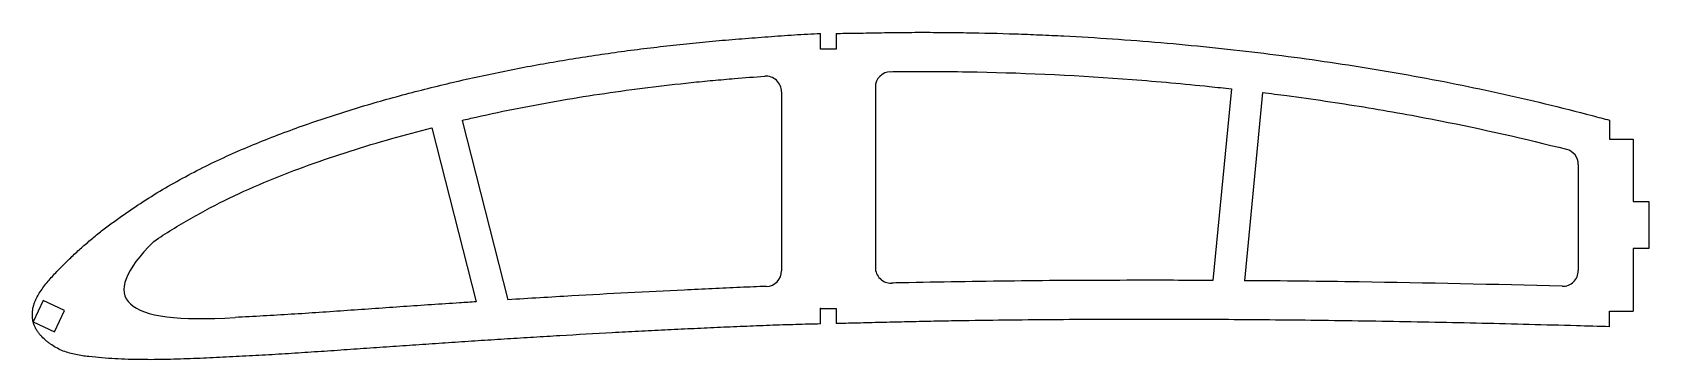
# Model space of a CAD drawing. Header units: millimetres. Extents: x 5 to 212, y 5 to 47.
import ezdxf

# ---------------------------------------------------------------- set-up
doc = ezdxf.new("R2010")
doc.units = ezdxf.units.MM
doc.layers.add('10', color=7, linetype='Continuous')

msp = doc.modelspace()

# ---------------------------------------------------------------- linework, layer by layer
for p, q in [((105.92, 44.39), (105.92, 46.38)), ((107.92, 46.39), (107.92, 44.39)), ((107.92, 44.39), (105.92, 44.39)), ((112.92, 39.49), (112.92, 16.45)), ((158.46, 39.3), (156.1, 14.79)), ((100.92, 38.92), (100.92, 16.02)), ((162.43, 38.83), (160.11, 14.76)), ((60.06, 35.26), (65.93, 12.32)), ((206.82, 35.28), (206.82, 32.88)), ((56.18, 34.31), (61.87, 12.06)), ((206.82, 32.88), (209.82, 32.88)), ((209.82, 32.88), (209.82, 24.88)), ((202.82, 29.62), (202.82, 16.04)), ((209.82, 24.88), (211.82, 24.88)), ((211.82, 24.88), (211.82, 18.88)), ((211.82, 18.88), (209.82, 18.88)), ((209.82, 18.88), (209.82, 10.87)), ((105.92, 9.22), (105.92, 11.22)), ((105.92, 11.22), (107.92, 11.22)), ((107.92, 11.22), (107.92, 9.27)), ((206.82, 8.87), (206.82, 10.87)), ((206.82, 10.87), (209.82, 10.87))]:
    msp.add_line(p, q)
at = {"color": 7, "linetype": 'Continuous', "lineweight": 25}
for p, q in [((20.65, 19.79), (20.65, 19.79)), ((6.5, 12.21), (5.23, 9.5)), ((9.22, 10.95), (6.5, 12.21)), ((7.95, 8.23), (9.22, 10.95)), ((5.23, 9.5), (7.95, 8.23)), ((31.04, 10.05), (31.04, 10.05))]:
    msp.add_line(p, q, dxfattribs=at)
for centre, start, end in [((114.92, 39.49), 90.7957, 180), ((98.92, 38.92), 0, 94.2857), ((200.82, 29.62), 360, 75.6477), ((98.92, 16.02), 272.0658, 0), ((114.92, 16.45), 180, 271.3354), ((200.82, 16.04), 268.4605, 0)]:
    msp.add_arc(centre, 2, start, end)
for points, knots in [([(105.92, 9.22), (104.87, 9.2), (103.26, 9.16), (101.09, 9.09), (99.41, 9.04), (97.73, 8.97), (96.05, 8.9), (94.37, 8.83), (92.13, 8.73), (89.34, 8.6), (85.98, 8.44), (82.63, 8.27), (78.16, 8.03), (73.69, 7.78), (69.22, 7.51), (65.87, 7.3), (62.53, 7.09), (59.18, 6.87), (55.83, 6.64), (52.49, 6.41), (49.14, 6.18), (45.8, 5.95), (42.45, 5.72), (39.11, 5.5), (35.76, 5.29), (32.98, 5.14), (30.74, 5.03), (29.07, 4.94), (27.4, 4.86), (25.72, 4.79), (24.05, 4.73), (22.37, 4.68), (20.7, 4.65), (19.02, 4.66), (17.35, 4.69), (15.68, 4.76), (14, 4.88), (12.34, 5.03), (10.67, 5.26), (9.32, 5.63), (8.31, 6.1), (7.71, 6.45), (7.25, 6.78), (6.81, 7.12), (6.4, 7.5), (6.08, 7.87), (5.91, 8.09), (5.79, 8.26), (5.67, 8.43), (5.57, 8.62), (5.48, 8.8), (5.39, 8.99), (5.3, 9.18), (5.24, 9.38), (5.19, 9.58), (5.16, 9.79), (5.13, 10), (5.11, 10.27), (5.11, 10.62), (5.15, 10.97), (5.19, 11.25), (5.24, 11.45), (5.3, 11.65), (5.38, 11.92), (5.51, 12.24), (5.69, 12.62), (5.96, 13.11), (6.34, 13.69), (6.85, 14.36), (7.39, 15), (7.95, 15.62), (8.53, 16.23), (9.12, 16.82), (9.91, 17.61), (10.93, 18.56), (12.18, 19.67), (13.48, 20.74), (14.8, 21.77), (16.6, 23.09), (18.91, 24.66), (21.76, 26.43), (24.67, 28.08), (27.65, 29.61), (30.69, 31.03), (33.77, 32.34), (36.89, 33.56), (40.04, 34.71), (43.22, 35.79), (46.42, 36.79), (49.63, 37.74), (52.87, 38.63), (56.11, 39.46), (59.37, 40.25), (62.65, 40.98), (67.03, 41.89), (72.53, 42.9), (78.06, 43.75), (82.49, 44.35), (85.83, 44.75), (89.17, 45.11), (92.51, 45.44), (95.86, 45.71), (99.21, 45.97), (102.56, 46.21), (104.8, 46.33), (105.92, 46.38)], [0.4724615, 0.4724615, 0.4724615, 0.4724615, 0.4802032, 0.4843286, 0.4884539, 0.4925793, 0.4967047, 0.5008301, 0.5049554, 0.5132062, 0.5214569, 0.5297077, 0.5379584, 0.5544599, 0.5627106, 0.5709614, 0.5792121, 0.5874629, 0.5957136, 0.6039643, 0.6122151, 0.6204658, 0.6287166, 0.6369673, 0.6452181, 0.6534688, 0.6575942, 0.6617195, 0.6658449, 0.6699703, 0.6740957, 0.678221, 0.6823464, 0.6864718, 0.6905971, 0.6947225, 0.6988479, 0.7029733, 0.7070986, 0.711224, 0.7132867, 0.7153494, 0.7163807, 0.7174121, 0.7194747, 0.7205061, 0.7210218, 0.7215374, 0.7220531, 0.7225688, 0.7230844, 0.7236001, 0.7241158, 0.7246315, 0.7251471, 0.7256628, 0.7261785, 0.7266941, 0.7277255, 0.7287568, 0.7292725, 0.7297882, 0.7303038, 0.7308195, 0.7318509, 0.7328822, 0.7339135, 0.7359762, 0.7380389, 0.7401016, 0.7421643, 0.744227, 0.7462897, 0.7483523, 0.7524777, 0.7566031, 0.7607285, 0.7648538, 0.7689792, 0.7772299, 0.7854807, 0.7937314, 0.8019822, 0.8102329, 0.8184837, 0.8267344, 0.8349851, 0.8432359, 0.8514866, 0.8597374, 0.8679881, 0.8762389, 0.8844896, 0.8927403, 0.9009911, 0.9174926, 0.9339941, 0.9422448, 0.9504955, 0.9587463, 0.966997, 0.9752478, 0.9834985, 0.9917493, 1, 1, 1, 1]), ([(107.92, 46.39), (108.29, 46.39), (109.7, 46.41), (112.14, 46.45), (115.26, 46.51), (118.37, 46.53), (121.48, 46.52), (125.63, 46.47), (129.78, 46.37), (133.93, 46.21), (138.07, 46.02), (143.25, 45.71), (149.45, 45.23), (155.65, 44.64), (161.84, 43.95), (168.01, 43.16), (174.17, 42.25), (182.36, 40.89), (192.54, 38.88), (201.34, 36.74), (206.08, 35.48), (206.82, 35.28)], [0.0100409, 0.0100409, 0.0100409, 0.0100409, 0.015625, 0.03125, 0.046875, 0.0625, 0.078125, 0.09375, 0.125, 0.140625, 0.15625, 0.1875, 0.21875, 0.25, 0.28125, 0.3125, 0.34375, 0.375, 0.4375, 0.5, 0.5114437, 0.5114437, 0.5114437, 0.5114437]), ([(114.89, 41.49), (115.26, 41.5), (115.62, 41.5), (119.3, 41.54), (122.61, 41.52), (132.55, 41.33), (139.16, 41), (149.06, 40.24), (152.36, 39.94), (156.59, 39.5), (157.52, 39.4), (158.46, 39.3)], [0.0556507, 0.0556507, 0.0556507, 0.0556507, 0.0625, 0.0625, 0.125, 0.125, 0.25, 0.25, 0.3125, 0.3125, 0.3302006, 0.3302006, 0.3302006, 0.3302006]), ([(60.06, 35.26), (60.67, 35.41), (61.28, 35.55), (65.51, 36.5), (69.15, 37.21), (76.47, 38.47), (80.15, 39.01), (85.68, 39.7), (87.52, 39.91), (90.29, 40.2), (91.22, 40.29), (93.07, 40.46), (93.99, 40.54), (96.2, 40.72), (97.49, 40.82), (98.77, 40.92)], [0.4789538, 0.4789538, 0.4789538, 0.4789538, 0.5, 0.5, 0.625, 0.625, 0.75, 0.75, 0.8125, 0.8125, 0.84375, 0.84375, 0.875, 0.875, 0.9183811, 0.9183811, 0.9183811, 0.9183811]), ([(162.43, 38.83), (163.47, 38.7), (164.5, 38.57), (168.83, 37.99), (172.12, 37.51), (178.67, 36.44), (181.93, 35.85), (190.59, 34.14), (195.97, 32.93), (201.31, 31.56)], [0.3553279, 0.3553279, 0.3553279, 0.3553279, 0.375, 0.375, 0.4375, 0.4375, 0.5, 0.5, 0.6040812, 0.6040812, 0.6040812, 0.6040812]), ([(20.65, 19.79), (22.2, 20.84), (23.78, 21.81), (27, 23.65), (28.64, 24.51), (31.96, 26.11), (33.64, 26.86), (37.05, 28.26), (38.77, 28.93), (43.98, 30.81), (47.51, 31.93), (52.78, 33.42), (54.48, 33.88), (56.18, 34.31)], [0, 0, 0, 0, 0.0625, 0.0625, 0.125, 0.125, 0.1875, 0.1875, 0.25, 0.25, 0.375, 0.375, 0.4340546, 0.4340546, 0.4340546, 0.4340546]), ([(156.1, 14.79), (152.73, 14.8), (149.36, 14.81), (141.2, 14.8), (136.41, 14.78), (129.21, 14.7), (126.81, 14.67), (122.02, 14.59), (119.62, 14.55), (116.47, 14.48), (115.72, 14.47), (114.97, 14.45)], [0.4561361, 0.4561361, 0.4561361, 0.4561361, 0.5, 0.5, 0.5625, 0.5625, 0.59375, 0.59375, 0.625, 0.625, 0.6348018, 0.6348018, 0.6348018, 0.6348018]), ([(200.76, 14.04), (192.1, 14.28), (183.44, 14.47), (169.89, 14.67), (165, 14.73), (160.11, 14.76)], [0.2620838, 0.2620838, 0.2620838, 0.2620838, 0.375, 0.375, 0.4386902, 0.4386902, 0.4386902, 0.4386902]), ([(98.99, 14.03), (97.88, 13.99), (96.76, 13.94), (94.45, 13.84), (93.25, 13.79), (90.86, 13.68), (89.66, 13.62), (83.68, 13.34), (78.89, 13.08), (71.38, 12.65), (68.65, 12.49), (65.93, 12.32)], [0.7042109, 0.7042109, 0.7042109, 0.7042109, 0.71875, 0.71875, 0.734375, 0.734375, 0.75, 0.75, 0.8125, 0.8125, 0.8480878, 0.8480878, 0.8480878, 0.8480878]), ([(61.87, 12.06), (61.16, 12.01), (60.45, 11.96), (57.35, 11.76), (54.96, 11.6), (50.18, 11.27), (47.79, 11.1), (43.01, 10.77), (40.61, 10.6), (35.83, 10.31), (33.44, 10.17), (31.04, 10.05)], [0.8657755, 0.8657755, 0.8657755, 0.8657755, 0.875, 0.875, 0.90625, 0.90625, 0.9375, 0.9375, 0.96875, 0.96875, 1, 1, 1, 1]), ([(206.82, 8.87), (205.4, 8.91), (199.96, 9.06), (190.5, 9.31), (180.44, 9.51), (172.4, 9.63), (166.36, 9.71), (160.33, 9.76), (154.3, 9.8), (148.27, 9.81), (142.24, 9.8), (136.21, 9.77), (130.19, 9.71), (125.17, 9.64), (121.16, 9.58), (118.15, 9.51), (115.65, 9.46), (113.64, 9.41), (111.64, 9.36), (109.73, 9.31), (108.32, 9.28), (107.92, 9.27)], [0.2255938, 0.2255938, 0.2255938, 0.2255938, 0.2359762, 0.2654733, 0.2949703, 0.3097188, 0.3244673, 0.3392158, 0.3539643, 0.3687129, 0.3834614, 0.3982099, 0.4129584, 0.4277069, 0.4350812, 0.4424554, 0.4498297, 0.4535168, 0.4572039, 0.4645782, 0.4675536, 0.4675536, 0.4675536, 0.4675536])]:
    msp.add_open_spline(points, degree=3, knots=knots, dxfattribs=at)
msp.add_open_spline([(20.65, 19.79), (13.18, 12.38), (16.64, 9.13), (31.04, 10.05)], degree=3, dxfattribs=at)
at = {"layer": '10'}
msp.add_point((105.92, 11.22), dxfattribs=at)

doc.saveas('drawing.dxf')
